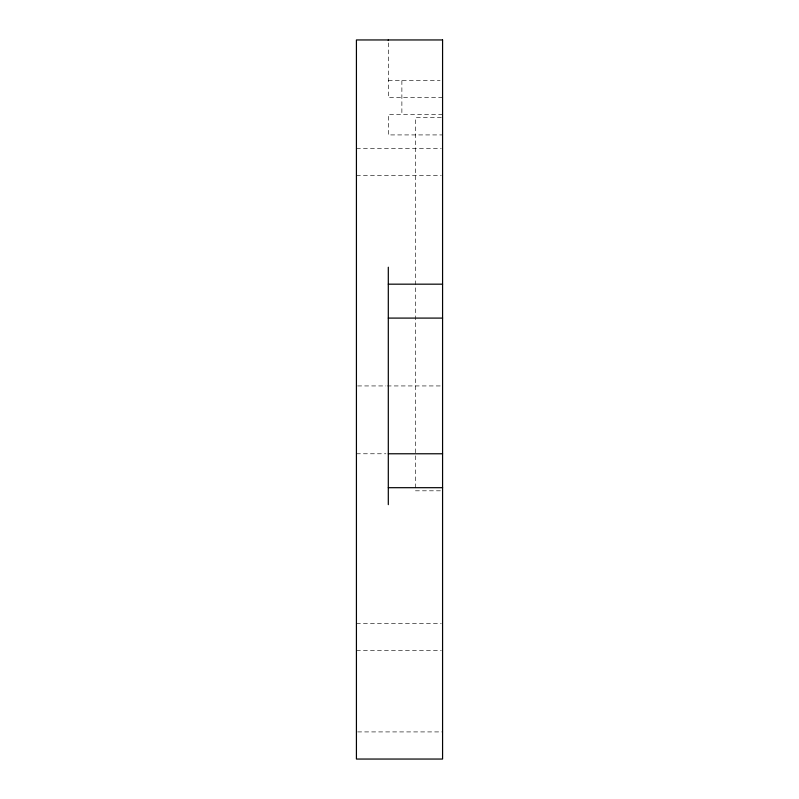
<?xml version="1.0" encoding="UTF-8"?>
<svg xmlns="http://www.w3.org/2000/svg" width="799" height="799" viewBox="0 0 799 799"><rect width="100%" height="100%" fill="white"/><g stroke="black" fill="none" stroke-linecap="round" stroke-linejoin="round"><path stroke-width="0.6" stroke-dasharray="4 3" d="M388.304 80.649L440.109 80.649M442.576 97.618L388.304 97.618L388.304 41.798M442.576 114.577L388.304 114.577L388.304 134.921L442.576 134.921M441.348 117.693L415.44 117.693L415.44 490.806L441.348 490.806M356.424 148.494L441.348 148.494M356.424 175.63L441.348 175.63M357.652 385.937L385.957 385.937M387.195 385.937L441.348 385.937M356.424 453.772L385.957 453.772M356.424 623.37L441.348 623.37M356.424 650.506L441.348 650.506M357.652 731.914L442.576 731.914M401.877 80.649L401.877 114.577"/><path stroke-width="1.2" d="M388.304 284.174L442.576 284.174M388.304 318.092L442.576 318.092M388.304 453.772L442.576 453.772M388.304 487.69L442.576 487.69M388.304 39.95L388.304 40.529M388.304 267.216L388.304 504.648M442.576 39.95L356.424 39.95L356.424 759.05L442.576 759.05L442.576 39.95"/></g></svg>
